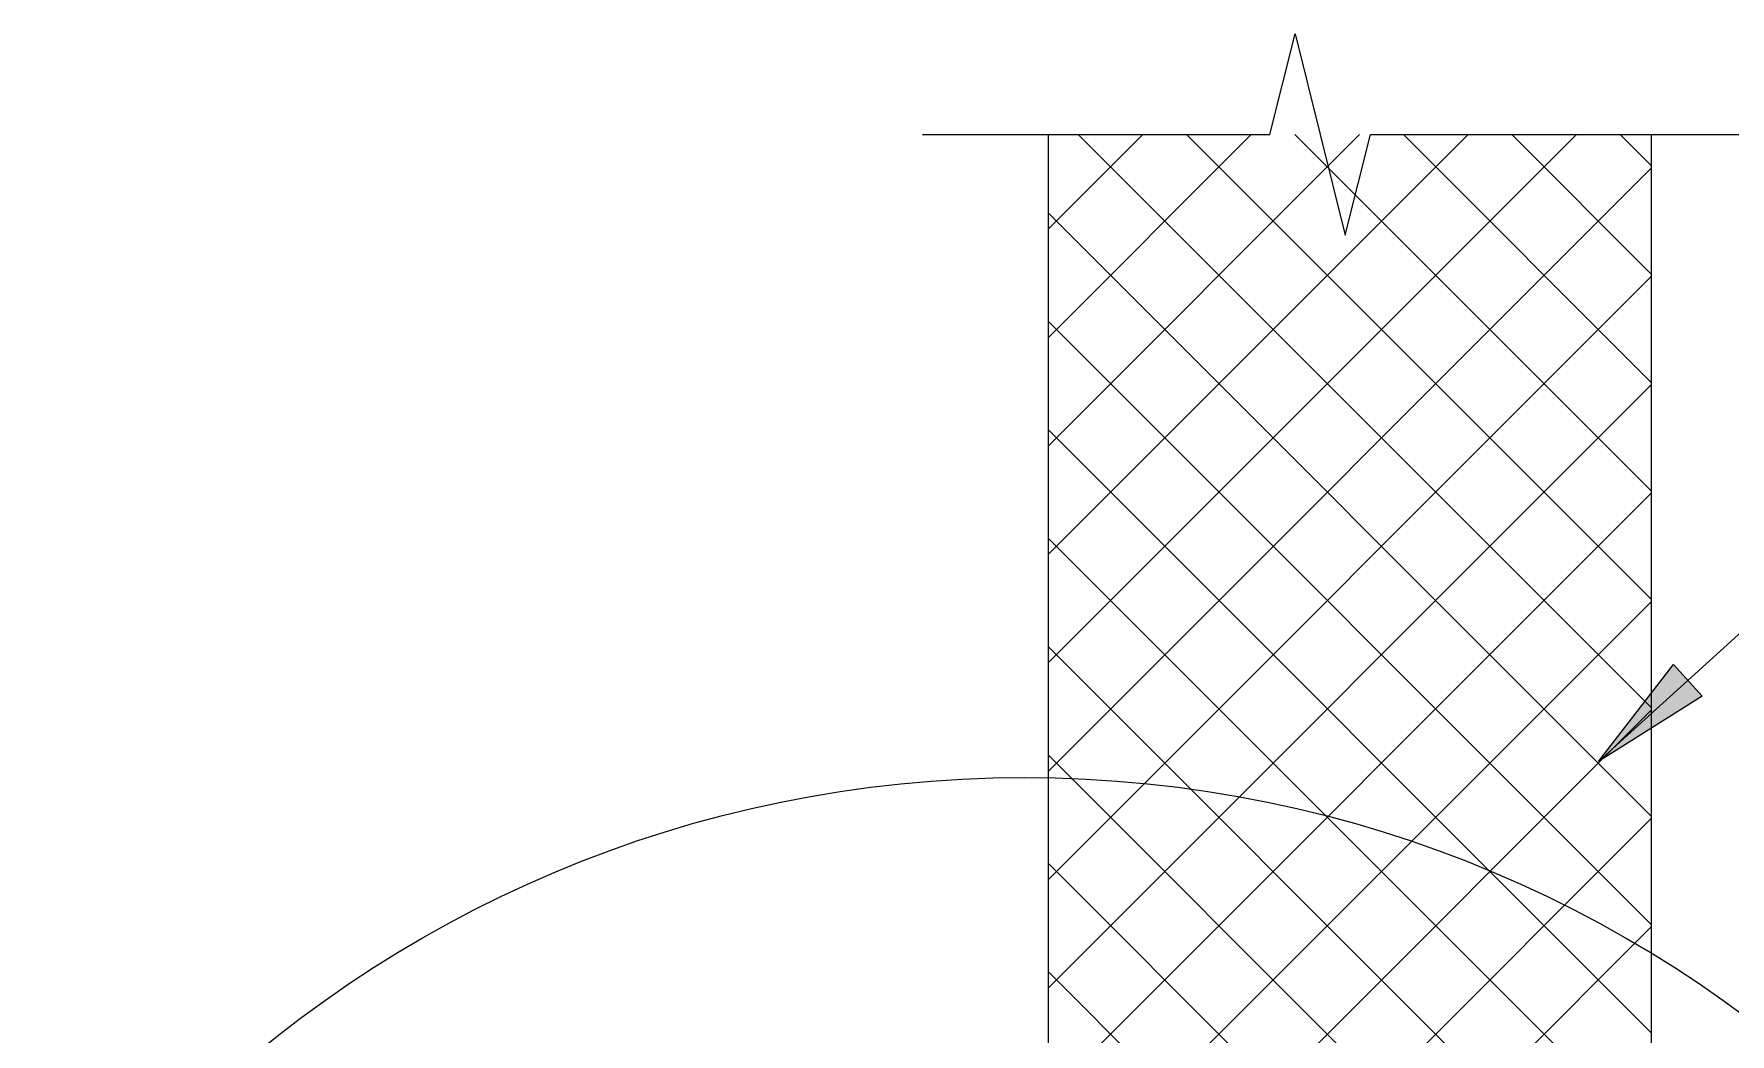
# Model space of a CAD drawing. Header units: millimetres. Extents: x -3689 to 3021565, y -698052 to -604547.
# Drawn here: x 2756432 to 2756853.5, y -675412.4 to -675163.9 of the extents above; entities that cross this region are included whole.
import ezdxf

# ---------------------------------------------------------------- set-up
doc = ezdxf.new("R2010")
doc.units = ezdxf.units.MM
doc.layers.get('0').update_dxf_attribs({"lineweight": 0})
for name, color, linetype, lineweight in [('_Выноска', 7, 'Continuous', 15), ('Аннотация', 7, 'Continuous', 20), ('Штрих Мин. Вата', 40, 'Continuous', 15)]:
    doc.layers.add(name, color=color, linetype=linetype, lineweight=lineweight)

msp = doc.modelspace()

# ---------------------------------------------------------------- hatches: boundary and pattern name
msp.add_hatch(color=256).paths.add_polyline_path([(2756820.846, -675344.713), (2756839.4859, -675320.6187), (2756846.6026, -675328.447)], flags=0)

# ---------------------------------------------------------------- linework, layer by layer
for p, q in [((2756820.846, -675344.713), (2756961.8196, -675216.5554)), ((2756820.846, -675344.713), (2756839.4859, -675320.6187)), ((2756839.4859, -675320.6187), (2756846.6026, -675328.447)), ((2756846.6026, -675328.447), (2756820.846, -675344.713))]:
    msp.add_line(p, q)
at = {"layer": '_Выноска'}
for p, q in [((2756739.1452, -675188.866), (2756745.3952, -675163.866)), ((2756745.3952, -675163.866), (2756757.8952, -675213.866)), ((2756652.8212, -675188.866), (2756652.8212, -675188.866)), ((2756652.8212, -675188.866), (2756739.1452, -675188.866)), ((2756757.8952, -675213.866), (2756764.1452, -675188.866)), ((2756764.1452, -675188.866), (2756847.0084, -675188.866)), ((2756847.0084, -675188.866), (2756869.4697, -675188.866))]:
    msp.add_line(p, q, dxfattribs=at)
msp.add_circle((2756678.0617, -675648.6609), 300, dxfattribs=at)
at = {"layer": 'Аннотация', "color": 7}
for p, q in [((2756684.0086, -675188.866), (2756684.0086, -675575.2696)), ((2756834.0086, -675575.2696), (2756834.0086, -675188.866))]:
    msp.add_line(p, q, dxfattribs=at)
at = {"layer": 'Штрих Мин. Вата', "linetype": 'Continuous'}
for p, q in [((2756684.0086, -675212.4288), (2756707.5714, -675188.866)), ((2756684.0086, -675239.3695), (2756734.5122, -675188.866)), ((2756684.0086, -675266.3103), (2756761.4529, -675188.866)), ((2756684.0086, -675293.2511), (2756788.3937, -675188.866)), ((2756684.0086, -675320.1918), (2756815.3345, -675188.866)), ((2756834.0086, -675331.3803), (2756691.4944, -675188.866)), ((2756834.0086, -675304.4395), (2756718.4351, -675188.866)), ((2756834.0086, -675277.4988), (2756745.3759, -675188.866)), ((2756834.0086, -675250.558), (2756772.3167, -675188.866)), ((2756834.0086, -675223.6172), (2756799.2574, -675188.866)), ((2756834.0086, -675196.6765), (2756826.1982, -675188.866)), ((2756684.0086, -675347.1326), (2756834.0086, -675197.1326)), ((2756834.0086, -675358.3211), (2756684.0086, -675208.3211)), ((2756684.0086, -675374.0734), (2756834.0086, -675224.0734)), ((2756834.0086, -675385.2618), (2756684.0086, -675235.2618)), ((2756684.0086, -675401.0141), (2756834.0086, -675251.0141)), ((2756834.0086, -675412.2026), (2756684.0086, -675262.2026)), ((2756684.0086, -675427.9549), (2756834.0086, -675277.9549)), ((2756834.0086, -675439.1434), (2756684.0086, -675289.1434)), ((2756684.0086, -675454.8957), (2756834.0086, -675304.8957)), ((2756834.0086, -675466.0841), (2756684.0086, -675316.0841)), ((2756684.0086, -675481.8364), (2756834.0086, -675331.8364)), ((2756834.0086, -675493.0249), (2756684.0086, -675343.0249)), ((2756684.0086, -675508.7772), (2756834.0086, -675358.7772)), ((2756834.0086, -675519.9657), (2756684.0086, -675369.9657)), ((2756684.0086, -675535.718), (2756834.0086, -675385.718)), ((2756834.0086, -675546.9065), (2756684.0086, -675396.9065))]:
    msp.add_line(p, q, dxfattribs=at)

doc.saveas('drawing.dxf')
